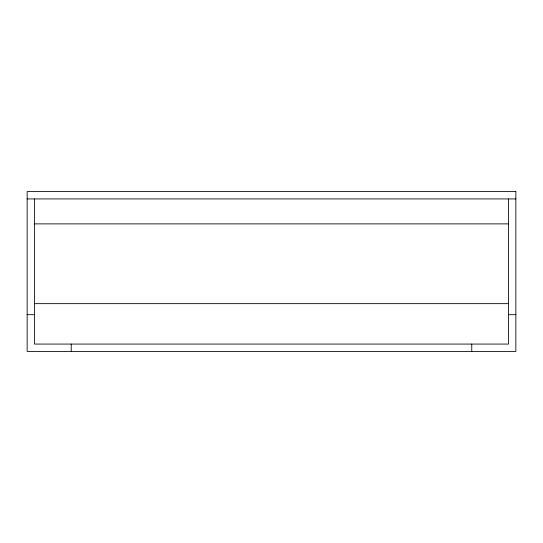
<?xml version="1.0" encoding="UTF-8"?>
<svg xmlns="http://www.w3.org/2000/svg" width="543" height="543" viewBox="0 0 543 543"><rect width="100%" height="100%" fill="white"/><g stroke="black" fill="none" stroke-linecap="round" stroke-linejoin="round"><path stroke-width="0.81" d="M27.15 198.928L515.85 198.928M34.501 223.886L508.499 223.886M34.501 303.652L508.499 303.652M27.15 314.675L34.501 314.675M508.499 314.675L515.85 314.675M508.499 198.928L508.499 344.072L34.501 344.072L34.501 198.928M471.758 344.072L471.758 351.416M71.242 344.072L71.242 351.416M515.85 191.584L27.15 191.584L27.15 351.416L515.85 351.416L515.85 191.584"/></g></svg>
